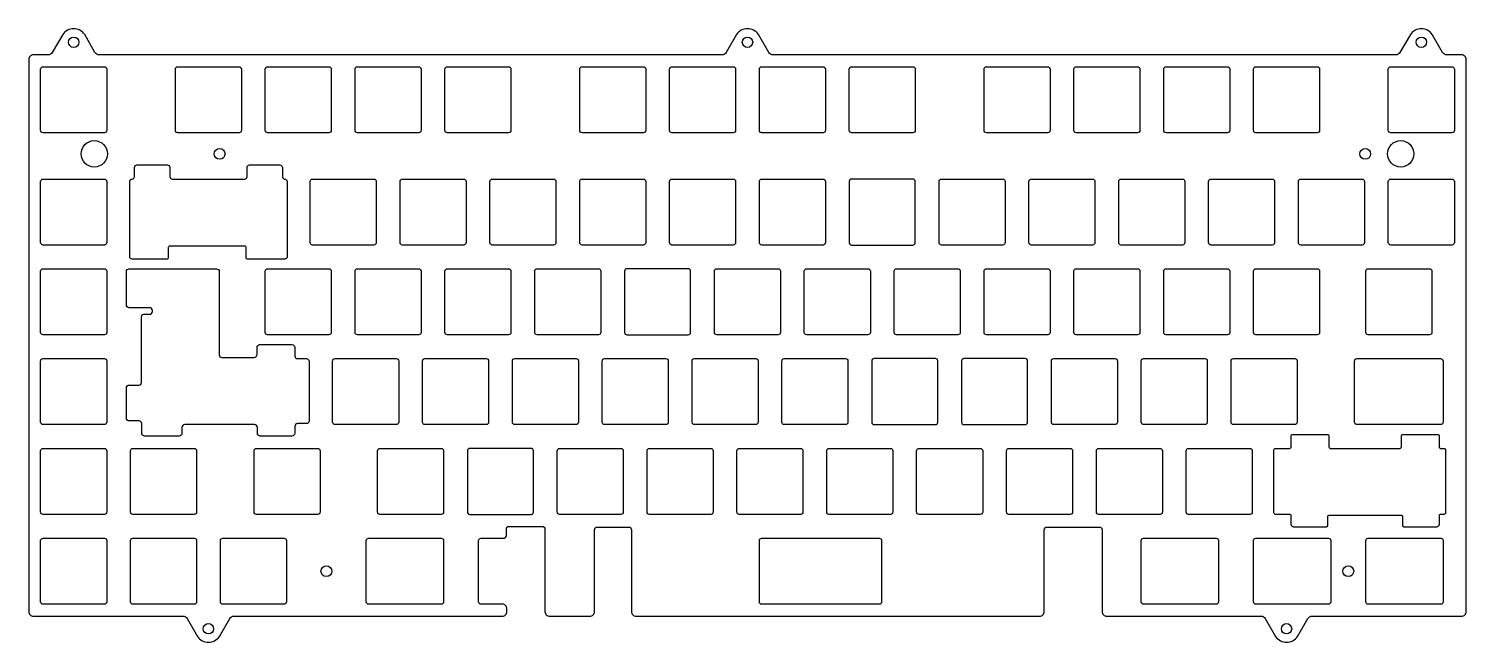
# Model space of a CAD drawing. Header units: millimetres. Extents: x -305 to 0, y -132 to -1.
import ezdxf

# ---------------------------------------------------------------- set-up
doc = ezdxf.new("R2010")
doc.units = ezdxf.units.MM
doc.layers.get('0').update_dxf_attribs({"linetype": 'CONTINUOUS'})

msp = doc.modelspace()

# ---------------------------------------------------------------- linework, layer by layer
for points in [[(-203.93, -109.53, 0.414214), (-203.38, -108.98), (-203.38, -107.58, -0.414214), (-202.83, -107.03), (-195.76, -107.03, -0.414214), (-195.21, -107.58), (-195.21, -125.06, 0.414214), (-194.21, -126.06), (-185.69, -126.06, 0.414214), (-184.69, -125.06), (-184.69, -107.73, -0.414214), (-184.14, -107.18), (-177.42, -107.18, -0.414214), (-176.87, -107.73), (-176.87, -125.06, 0.414214), (-175.87, -126.06), (-90.33, -126.06, 0.414214), (-89.33, -125.06), (-89.33, -107.73, -0.414214), (-88.78, -107.18), (-77.62, -107.18, -0.414214), (-77.07, -107.73), (-77.07, -125.06, 0.414214), (-76.07, -126.06), (-43.35, -126.06, -0.269353), (-42.48, -126.56), (-40.29, -130.41, 0.511628), (-35.63, -130.41), (-33.43, -126.56, -0.269353), (-32.56, -126.06), (-0.86, -126.06, 0.414214), (0.14, -125.06), (0.14, -8, 0.414214), (-0.86, -7), (-3.99, -7, -0.269353), (-4.86, -6.49), (-7.05, -2.64, 0.511628), (-11.71, -2.64), (-13.91, -6.49, -0.269353), (-14.78, -7), (-146.86, -7, -0.269353), (-147.73, -6.49), (-149.93, -2.64, 0.511628), (-154.59, -2.64), (-156.78, -6.49, -0.269353), (-157.65, -7), (-289.74, -7, -0.269353), (-290.61, -6.49), (-292.8, -2.64, 0.511628), (-297.46, -2.64), (-299.66, -6.49, -0.269353), (-300.53, -7), (-303.66, -7, 0.414214), (-304.66, -8), (-304.66, -125.06, 0.414214), (-303.66, -126.06), (-271.95, -126.06, -0.269353), (-271.08, -126.56), (-268.89, -130.41, 0.511628), (-264.23, -130.41), (-262.03, -126.56, -0.269353), (-261.16, -126.06), (-204.26, -126.06, 0.414214), (-203.26, -125.06), (-203.26, -124.53, 0.414214), (-204.26, -123.53), (-208.76, -123.53, -0.414214), (-209.26, -123.03), (-209.26, -110.03, -0.414214), (-208.76, -109.53)], [(-302.13, -23.02), (-302.13, -10.02, -0.414214), (-301.63, -9.52), (-288.63, -9.52, -0.414214), (-288.13, -10.02), (-288.13, -23.02, -0.414214), (-288.63, -23.52), (-301.63, -23.52, -0.414214)], [(-273.06, -9.52), (-260.06, -9.52, -0.414214), (-259.56, -10.02), (-259.56, -23.02, -0.414214), (-260.06, -23.52), (-273.06, -23.52, -0.414214), (-273.56, -23.02), (-273.56, -10.02, -0.414214)], [(-254.01, -9.52), (-241.01, -9.52, -0.414214), (-240.51, -10.02), (-240.51, -23.02, -0.414214), (-241.01, -23.52), (-254.01, -23.52, -0.414214), (-254.51, -23.02), (-254.51, -10.02, -0.414214)], [(-235.46, -23.02), (-235.46, -10.02, -0.414214), (-234.96, -9.52), (-221.96, -9.52, -0.414214), (-221.46, -10.02), (-221.46, -23.02, -0.414214), (-221.96, -23.52), (-234.96, -23.52, -0.414214)], [(-215.91, -9.52), (-202.91, -9.52, -0.414214), (-202.41, -10.02), (-202.41, -23.02, -0.414214), (-202.91, -23.52), (-215.91, -23.52, -0.414214), (-216.41, -23.02), (-216.41, -10.02, -0.414214)], [(-187.83, -23.02), (-187.83, -10.02, -0.414214), (-187.33, -9.52), (-174.33, -9.52, -0.414214), (-173.83, -10.02), (-173.83, -23.02, -0.414214), (-174.33, -23.52), (-187.33, -23.52, -0.414214)], [(-168.78, -23.02), (-168.78, -10.02, -0.414214), (-168.28, -9.52), (-155.28, -9.52, -0.414214), (-154.78, -10.02), (-154.78, -23.02, -0.414214), (-155.28, -23.52), (-168.28, -23.52, -0.414214)], [(-149.23, -9.52), (-136.23, -9.52, -0.414214), (-135.73, -10.02), (-135.73, -23.02, -0.414214), (-136.23, -23.52), (-149.23, -23.52, -0.414214), (-149.73, -23.02), (-149.73, -10.02, -0.414214)], [(-130.18, -9.52), (-117.18, -9.52, -0.414214), (-116.68, -10.02), (-116.68, -23.02, -0.414214), (-117.18, -23.52), (-130.18, -23.52, -0.414214), (-130.68, -23.02), (-130.68, -10.02, -0.414214)], [(-101.61, -9.52), (-88.61, -9.52, -0.414214), (-88.11, -10.02), (-88.11, -23.02, -0.414214), (-88.61, -23.52), (-101.61, -23.52, -0.414214), (-102.11, -23.02), (-102.11, -10.02, -0.414214)], [(-82.56, -9.52), (-69.56, -9.52, -0.414214), (-69.06, -10.02), (-69.06, -23.02, -0.414214), (-69.56, -23.52), (-82.56, -23.52, -0.414214), (-83.06, -23.02), (-83.06, -10.02, -0.414214)], [(-63.51, -9.52), (-50.51, -9.52, -0.414214), (-50.01, -10.02), (-50.01, -23.02, -0.414214), (-50.51, -23.52), (-63.51, -23.52, -0.414214), (-64.01, -23.02), (-64.01, -10.02, -0.414214)], [(-44.46, -9.52), (-31.46, -9.52, -0.414214), (-30.96, -10.02), (-30.96, -23.02, -0.414214), (-31.46, -23.52), (-44.46, -23.52, -0.414214), (-44.96, -23.02), (-44.96, -10.02, -0.414214)], [(-16.38, -23.02), (-16.38, -10.02, -0.414214), (-15.88, -9.52), (-2.88, -9.52, -0.414214), (-2.38, -10.02), (-2.38, -23.02, -0.414214), (-2.88, -23.52), (-15.88, -23.52, -0.414214)], [(-250.38, -50.33), (-258.26, -50.33, -0.414214), (-258.56, -50.03), (-258.56, -47.88, 0.414214), (-258.86, -47.58), (-274.76, -47.58, 0.414214), (-275.06, -47.88), (-275.06, -50.03, -0.414214), (-275.36, -50.33), (-282.73, -50.33, -0.414214), (-283.23, -49.83), (-283.23, -33.88, -0.396739), (-282.71, -33.34, 0.396739), (-282.24, -32.84), (-282.24, -30.88, -0.414214), (-281.69, -30.33), (-275.29, -30.33, -0.414214), (-274.74, -30.88), (-274.74, -32.83, 0.414214), (-274.24, -33.33), (-258.87, -33.33, 0.414214), (-258.37, -32.83), (-258.37, -30.9, -0.414214), (-257.82, -30.35), (-251.42, -30.35, -0.414214), (-250.87, -30.9), (-250.87, -32.84, 0.396734), (-250.4, -33.34, -0.396734), (-249.88, -33.88), (-249.88, -49.83, -0.414214)], [(-301.63, -33.33), (-288.63, -33.33, -0.414214), (-288.13, -33.83), (-288.13, -46.83, -0.414214), (-288.63, -47.33), (-301.63, -47.33, -0.414214), (-302.13, -46.83), (-302.13, -33.83, -0.414214)], [(-244.48, -33.33), (-231.48, -33.33, -0.414214), (-230.98, -33.83), (-230.98, -46.83, -0.414214), (-231.48, -47.33), (-244.48, -47.33, -0.414214), (-244.98, -46.83), (-244.98, -33.83, -0.414214)], [(-225.43, -33.33), (-212.43, -33.33, -0.414214), (-211.93, -33.83), (-211.93, -46.83, -0.414214), (-212.43, -47.33), (-225.43, -47.33, -0.414214), (-225.93, -46.83), (-225.93, -33.83, -0.414214)], [(-206.38, -33.33), (-193.38, -33.33, -0.414214), (-192.88, -33.83), (-192.88, -46.83, -0.414214), (-193.38, -47.33), (-206.38, -47.33, -0.414214), (-206.88, -46.83), (-206.88, -33.83, -0.414214)], [(-187.33, -33.33), (-174.33, -33.33, -0.414214), (-173.83, -33.83), (-173.83, -46.83, -0.414214), (-174.33, -47.33), (-187.33, -47.33, -0.414214), (-187.83, -46.83), (-187.83, -33.83, -0.414214)], [(-168.28, -33.33), (-155.28, -33.33, -0.414214), (-154.78, -33.83), (-154.78, -46.83, -0.414214), (-155.28, -47.33), (-168.28, -47.33, -0.414214), (-168.78, -46.83), (-168.78, -33.83, -0.414214)], [(-149.73, -46.83), (-149.73, -33.83, -0.414214), (-149.23, -33.33), (-136.23, -33.33, -0.414214), (-135.73, -33.83), (-135.73, -46.83, -0.414214), (-136.23, -47.33), (-149.23, -47.33, -0.414214)], [(-116.68, -33.83, 0.414214), (-117.18, -33.33), (-130.18, -33.33, 0.414214), (-130.68, -33.83), (-130.68, -46.83, 0.414214), (-130.18, -47.33), (-117.18, -47.33, 0.414214), (-116.68, -46.83)], [(-111.13, -33.33), (-98.13, -33.33, -0.414214), (-97.63, -33.83), (-97.63, -46.83, -0.414214), (-98.13, -47.33), (-111.13, -47.33, -0.414214), (-111.63, -46.83), (-111.63, -33.83, -0.414214)], [(-92.08, -33.33), (-79.08, -33.33, -0.414214), (-78.58, -33.83), (-78.58, -46.83, -0.414214), (-79.08, -47.33), (-92.08, -47.33, -0.414214), (-92.58, -46.83), (-92.58, -33.83, -0.414214)], [(-73.03, -33.33), (-60.03, -33.33, -0.414214), (-59.53, -33.83), (-59.53, -46.83, -0.414214), (-60.03, -47.33), (-73.03, -47.33, -0.414214), (-73.53, -46.83), (-73.53, -33.83, -0.414214)], [(-53.98, -33.33), (-40.98, -33.33, -0.414214), (-40.48, -33.83), (-40.48, -46.83, -0.414214), (-40.98, -47.33), (-53.98, -47.33, -0.414214), (-54.48, -46.83), (-54.48, -33.83, -0.414214)], [(-34.93, -33.33), (-21.93, -33.33, -0.414214), (-21.43, -33.83), (-21.43, -46.83, -0.414214), (-21.93, -47.33), (-34.93, -47.33, -0.414214), (-35.43, -46.83), (-35.43, -33.83, -0.414214)], [(-16.38, -46.83), (-16.38, -33.83, -0.414214), (-15.88, -33.33), (-2.88, -33.33, -0.414214), (-2.38, -33.83), (-2.38, -46.83, -0.414214), (-2.88, -47.33), (-15.88, -47.33, -0.414214)], [(-302.13, -65.88), (-302.13, -52.88, -0.414214), (-301.63, -52.38), (-288.63, -52.38, -0.414214), (-288.13, -52.88), (-288.13, -65.88, -0.414214), (-288.63, -66.38), (-301.63, -66.38, -0.414214)], [(-255.64, -68.45), (-248.84, -68.45, -0.414214), (-248.24, -69.05), (-248.24, -70.83, 0.414214), (-247.64, -71.43), (-245.77, -71.43, -0.414214), (-245.22, -71.98), (-245.22, -84.68, -0.414214), (-245.77, -85.23), (-247.64, -85.23, 0.414214), (-248.24, -85.83), (-248.24, -87.28, -0.414214), (-248.84, -87.88), (-255.58, -87.88, -0.414214), (-256.18, -87.28), (-256.18, -86.03, 0.414214), (-256.78, -85.43), (-271.58, -85.43, 0.414214), (-272.18, -86.03), (-272.18, -87.28, -0.414214), (-272.78, -87.88), (-280.1, -87.88, -0.414214), (-280.7, -87.28), (-280.7, -85.2, 0.414214), (-281.25, -84.65), (-283.4, -84.65, -0.414214), (-283.95, -84.1), (-283.95, -77.6, -0.414214), (-283.4, -77.05), (-281.3, -77.05, 0.414214), (-280.75, -76.5), (-280.75, -62.53, -0.414214), (-280.25, -62.03), (-279.05, -62.03, 0.414214), (-278.45, -61.43), (-278.45, -61.23, 0.414214), (-279.05, -60.63), (-283.35, -60.63, -0.414214), (-283.95, -60.03), (-283.95, -52.98, -0.414214), (-283.35, -52.38), (-264.82, -52.38, -0.414214), (-264.27, -52.93), (-264.27, -70.63, 0.414214), (-263.72, -71.18), (-256.84, -71.18, 0.414214), (-256.24, -70.58), (-256.24, -69.05, -0.414214)], [(-254.01, -52.38), (-241.01, -52.38, -0.414214), (-240.51, -52.88), (-240.51, -65.88, -0.414214), (-241.01, -66.38), (-254.01, -66.38, -0.414214), (-254.51, -65.88), (-254.51, -52.88, -0.414214)], [(-234.96, -52.38), (-221.96, -52.38, -0.414214), (-221.46, -52.88), (-221.46, -65.88, -0.414214), (-221.96, -66.38), (-234.96, -66.38, -0.414214), (-235.46, -65.88), (-235.46, -52.88, -0.414214)], [(-215.91, -52.38), (-202.91, -52.38, -0.414214), (-202.41, -52.88), (-202.41, -65.88, -0.414214), (-202.91, -66.38), (-215.91, -66.38, -0.414214), (-216.41, -65.88), (-216.41, -52.88, -0.414214)], [(-196.86, -52.38), (-183.86, -52.38, -0.414214), (-183.36, -52.88), (-183.36, -65.88, -0.414214), (-183.86, -66.38), (-196.86, -66.38, -0.414214), (-197.36, -65.88), (-197.36, -52.88, -0.414214)], [(-164.31, -52.88, 0.414214), (-164.81, -52.38), (-177.81, -52.38, 0.414214), (-178.31, -52.88), (-178.31, -65.88, 0.414214), (-177.81, -66.38), (-164.81, -66.38, 0.414214), (-164.31, -65.88)], [(-158.76, -52.38), (-145.76, -52.38, -0.414214), (-145.26, -52.88), (-145.26, -65.88, -0.414214), (-145.76, -66.38), (-158.76, -66.38, -0.414214), (-159.26, -65.88), (-159.26, -52.88, -0.414214)], [(-139.71, -52.38), (-126.71, -52.38, -0.414214), (-126.21, -52.88), (-126.21, -65.88, -0.414214), (-126.71, -66.38), (-139.71, -66.38, -0.414214), (-140.21, -65.88), (-140.21, -52.88, -0.414214)], [(-120.66, -52.38), (-107.66, -52.38, -0.414214), (-107.16, -52.88), (-107.16, -65.88, -0.414214), (-107.66, -66.38), (-120.66, -66.38, -0.414214), (-121.16, -65.88), (-121.16, -52.88, -0.414214)], [(-101.61, -52.38), (-88.61, -52.38, -0.414214), (-88.11, -52.88), (-88.11, -65.88, -0.414214), (-88.61, -66.38), (-101.61, -66.38, -0.414214), (-102.11, -65.88), (-102.11, -52.88, -0.414214)], [(-82.56, -52.38), (-69.56, -52.38, -0.414214), (-69.06, -52.88), (-69.06, -65.88, -0.414214), (-69.56, -66.38), (-82.56, -66.38, -0.414214), (-83.06, -65.88), (-83.06, -52.88, -0.414214)], [(-63.51, -52.38), (-50.51, -52.38, -0.414214), (-50.01, -52.88), (-50.01, -65.88, -0.414214), (-50.51, -66.38), (-63.51, -66.38, -0.414214), (-64.01, -65.88), (-64.01, -52.88, -0.414214)], [(-44.46, -52.38), (-31.46, -52.38, -0.414214), (-30.96, -52.88), (-30.96, -65.88, -0.414214), (-31.46, -66.38), (-44.46, -66.38, -0.414214), (-44.96, -65.88), (-44.96, -52.88, -0.414214)], [(-20.64, -52.38), (-7.64, -52.38, -0.414214), (-7.14, -52.88), (-7.14, -65.88, -0.414214), (-7.64, -66.38), (-20.64, -66.38, -0.414214), (-21.14, -65.88), (-21.14, -52.88, -0.414214)], [(-301.63, -71.43), (-288.63, -71.43, -0.414214), (-288.13, -71.93), (-288.13, -84.93, -0.414214), (-288.63, -85.43), (-301.63, -85.43, -0.414214), (-302.13, -84.93), (-302.13, -71.93, -0.414214)], [(-239.72, -71.43), (-226.72, -71.43, -0.414214), (-226.22, -71.93), (-226.22, -84.93, -0.414214), (-226.72, -85.43), (-239.72, -85.43, -0.414214), (-240.22, -84.93), (-240.22, -71.93, -0.414214)], [(-220.67, -71.43), (-207.67, -71.43, -0.414214), (-207.17, -71.93), (-207.17, -84.93, -0.414214), (-207.67, -85.43), (-220.67, -85.43, -0.414214), (-221.17, -84.93), (-221.17, -71.93, -0.414214)], [(-201.62, -71.43), (-188.62, -71.43, -0.414214), (-188.12, -71.93), (-188.12, -84.93, -0.414214), (-188.62, -85.43), (-201.62, -85.43, -0.414214), (-202.12, -84.93), (-202.12, -71.93, -0.414214)], [(-182.57, -71.43), (-169.57, -71.43, -0.414214), (-169.07, -71.93), (-169.07, -84.93, -0.414214), (-169.57, -85.43), (-182.57, -85.43, -0.414214), (-183.07, -84.93), (-183.07, -71.93, -0.414214)], [(-163.52, -71.43), (-150.52, -71.43, -0.414214), (-150.02, -71.93), (-150.02, -84.93, -0.414214), (-150.52, -85.43), (-163.52, -85.43, -0.414214), (-164.02, -84.93), (-164.02, -71.93, -0.414214)], [(-144.47, -71.43), (-131.47, -71.43, -0.414214), (-130.97, -71.93), (-130.97, -84.93, -0.414214), (-131.47, -85.43), (-144.47, -85.43, -0.414214), (-144.97, -84.93), (-144.97, -71.93, -0.414214)], [(-111.92, -71.93, 0.414214), (-112.42, -71.43), (-125.42, -71.43, 0.414214), (-125.92, -71.93), (-125.92, -84.93, 0.414214), (-125.42, -85.43), (-112.42, -85.43, 0.414214), (-111.92, -84.93)], [(-92.87, -71.93, 0.414214), (-93.37, -71.43), (-106.37, -71.43, 0.414214), (-106.87, -71.93), (-106.87, -84.93, 0.414214), (-106.37, -85.43), (-93.37, -85.43, 0.414214), (-92.87, -84.93)], [(-87.32, -71.43), (-74.32, -71.43, -0.414214), (-73.82, -71.93), (-73.82, -84.93, -0.414214), (-74.32, -85.43), (-87.32, -85.43, -0.414214), (-87.82, -84.93), (-87.82, -71.93, -0.414214)], [(-68.27, -71.43), (-55.27, -71.43, -0.414214), (-54.77, -71.93), (-54.77, -84.93, -0.414214), (-55.27, -85.43), (-68.27, -85.43, -0.414214), (-68.77, -84.93), (-68.77, -71.93, -0.414214)], [(-49.22, -71.43), (-36.22, -71.43, -0.414214), (-35.72, -71.93), (-35.72, -84.93, -0.414214), (-36.22, -85.43), (-49.22, -85.43, -0.414214), (-49.72, -84.93), (-49.72, -71.93, -0.414214)], [(-5.31, -85.43), (-23.03, -85.43, -0.414214), (-23.53, -84.93), (-23.53, -71.93, -0.414214), (-23.03, -71.43), (-5.31, -71.43, -0.414214), (-4.76, -71.98), (-4.76, -84.88, -0.414214)], [(-28.99, -104.73, 0.414214), (-29.29, -105.03), (-29.29, -106.87, -0.414214), (-29.59, -107.17), (-36.43, -107.17, -0.414214), (-36.98, -106.62), (-36.98, -104.78, 0.414214), (-37.28, -104.48), (-40.33, -104.48, -0.414214), (-40.63, -104.18), (-40.63, -90.78, -0.414214), (-40.33, -90.48), (-37.28, -90.48, 0.414214), (-36.98, -90.18), (-36.98, -87.83, -0.414214), (-36.68, -87.53), (-29.28, -87.53, -0.414214), (-28.98, -87.83), (-28.98, -90.18, 0.414214), (-28.68, -90.48), (-13.9, -90.48, 0.414214), (-13.6, -90.18), (-13.6, -87.83, -0.414214), (-13.3, -87.53), (-5.9, -87.53, -0.414214), (-5.6, -87.83), (-5.6, -90.18, 0.414214), (-5.3, -90.48), (-4.55, -90.48, -0.414214), (-4.25, -90.78), (-4.25, -104.18, -0.414214), (-4.55, -104.48), (-5.3, -104.48, 0.414214), (-5.6, -104.78), (-5.6, -106.62, -0.414214), (-6.15, -107.17), (-12.99, -107.17, -0.414214), (-13.29, -106.87), (-13.29, -105.03, 0.414214), (-13.59, -104.73)], [(-302.13, -103.98), (-302.13, -90.98, -0.414214), (-301.63, -90.48), (-288.63, -90.48, -0.414214), (-288.13, -90.98), (-288.13, -103.98, -0.414214), (-288.63, -104.48), (-301.63, -104.48, -0.414214)], [(-282.58, -90.48), (-269.58, -90.48, -0.414214), (-269.08, -90.98), (-269.08, -103.98, -0.414214), (-269.58, -104.48), (-282.58, -104.48, -0.414214), (-283.08, -103.98), (-283.08, -90.98, -0.414214)], [(-256.39, -90.48), (-243.39, -90.48, -0.414214), (-242.89, -90.98), (-242.89, -103.98, -0.414214), (-243.39, -104.48), (-256.39, -104.48, -0.414214), (-256.89, -103.98), (-256.89, -90.98, -0.414214)], [(-230.19, -90.48), (-217.19, -90.48, -0.414214), (-216.69, -90.98), (-216.69, -103.98, -0.414214), (-217.19, -104.48), (-230.19, -104.48, -0.414214), (-230.69, -103.98), (-230.69, -90.98, -0.414214)], [(-197.64, -90.98, 0.414214), (-198.14, -90.48), (-211.14, -90.48, 0.414214), (-211.64, -90.98), (-211.64, -103.98, 0.414214), (-211.14, -104.48), (-198.14, -104.48, 0.414214), (-197.64, -103.98)], [(-192.09, -90.48), (-179.09, -90.48, -0.414214), (-178.59, -90.98), (-178.59, -103.98, -0.414214), (-179.09, -104.48), (-192.09, -104.48, -0.414214), (-192.59, -103.98), (-192.59, -90.98, -0.414214)], [(-173.04, -90.48), (-160.04, -90.48, -0.414214), (-159.54, -90.98), (-159.54, -103.98, -0.414214), (-160.04, -104.48), (-173.04, -104.48, -0.414214), (-173.54, -103.98), (-173.54, -90.98, -0.414214)], [(-153.99, -90.48), (-140.99, -90.48, -0.414214), (-140.49, -90.98), (-140.49, -103.98, -0.414214), (-140.99, -104.48), (-153.99, -104.48, -0.414214), (-154.49, -103.98), (-154.49, -90.98, -0.414214)], [(-134.94, -90.48), (-121.94, -90.48, -0.414214), (-121.44, -90.98), (-121.44, -103.98, -0.414214), (-121.94, -104.48), (-134.94, -104.48, -0.414214), (-135.44, -103.98), (-135.44, -90.98, -0.414214)], [(-115.89, -90.48), (-102.89, -90.48, -0.414214), (-102.39, -90.98), (-102.39, -103.98, -0.414214), (-102.89, -104.48), (-115.89, -104.48, -0.414214), (-116.39, -103.98), (-116.39, -90.98, -0.414214)], [(-96.84, -90.48), (-83.84, -90.48, -0.414214), (-83.34, -90.98), (-83.34, -103.98, -0.414214), (-83.84, -104.48), (-96.84, -104.48, -0.414214), (-97.34, -103.98), (-97.34, -90.98, -0.414214)], [(-77.79, -90.48), (-64.79, -90.48, -0.414214), (-64.29, -90.98), (-64.29, -103.98, -0.414214), (-64.79, -104.48), (-77.79, -104.48, -0.414214), (-78.29, -103.98), (-78.29, -90.98, -0.414214)], [(-45.74, -104.48), (-58.74, -104.48, -0.414214), (-59.24, -103.98), (-59.24, -90.98, -0.414214), (-58.74, -90.48), (-45.74, -90.48, -0.414214), (-45.24, -90.98), (-45.24, -103.98, -0.414214)], [(-301.63, -109.53), (-288.63, -109.53, -0.414214), (-288.13, -110.03), (-288.13, -123.03, -0.414214), (-288.63, -123.53), (-301.63, -123.53, -0.414214), (-302.13, -123.03), (-302.13, -110.03, -0.414214)], [(-282.58, -109.53), (-269.58, -109.53, -0.414214), (-269.08, -110.03), (-269.08, -123.03, -0.414214), (-269.58, -123.53), (-282.58, -123.53, -0.414214), (-283.08, -123.03), (-283.08, -110.03, -0.414214)], [(-263.53, -109.53), (-250.53, -109.53, -0.414214), (-250.03, -110.03), (-250.03, -123.03, -0.414214), (-250.53, -123.53), (-263.53, -123.53, -0.414214), (-264.03, -123.03), (-264.03, -110.03, -0.414214)], [(-217.19, -123.53), (-232.58, -123.53, -0.414214), (-233.08, -123.03), (-233.08, -110.03, -0.414214), (-232.58, -109.53), (-217.19, -109.53, -0.414214), (-216.69, -110.03), (-216.69, -123.03, -0.414214)], [(-149.23, -109.53), (-124.33, -109.53, -0.414214), (-123.83, -110.03), (-123.83, -123.03, -0.414214), (-124.33, -123.53), (-149.23, -123.53, -0.414214), (-149.73, -123.03), (-149.73, -110.03, -0.414214)], [(-68.27, -109.53), (-52.89, -109.53, -0.414214), (-52.39, -110.03), (-52.39, -123.03, -0.414214), (-52.89, -123.53), (-68.27, -123.53, -0.414214), (-68.77, -123.03), (-68.77, -110.03, -0.414214)], [(-44.46, -109.53), (-29.08, -109.53, -0.414214), (-28.58, -110.03), (-28.58, -123.03, -0.414214), (-29.08, -123.53), (-44.46, -123.53, -0.414214), (-44.96, -123.03), (-44.96, -110.03, -0.414214)], [(-20.64, -109.53), (-5.26, -109.53, -0.414214), (-4.76, -110.03), (-4.76, -123.03, -0.414214), (-5.26, -123.53), (-20.64, -123.53, -0.414214), (-21.14, -123.03), (-21.14, -110.03, -0.414214)]]:
    msp.add_lwpolyline(points, format="xyb", close=True)
for centre, radius in [((-295.13, -4.32), 1.1), ((-152.26, -4.32), 1.1), ((-9.38, -4.32), 1.1), ((-290.76, -27.99), 2.8), ((-264.18, -27.99), 1.15), ((-21.28, -27.99), 1.15), ((-13.76, -27.99), 2.8), ((-241.55, -116.53), 1.15), ((-24.86, -116.53), 1.15), ((-266.56, -128.73), 1.1), ((-37.96, -128.73), 1.1)]:
    msp.add_circle(centre, radius)

doc.saveas('drawing.dxf')
